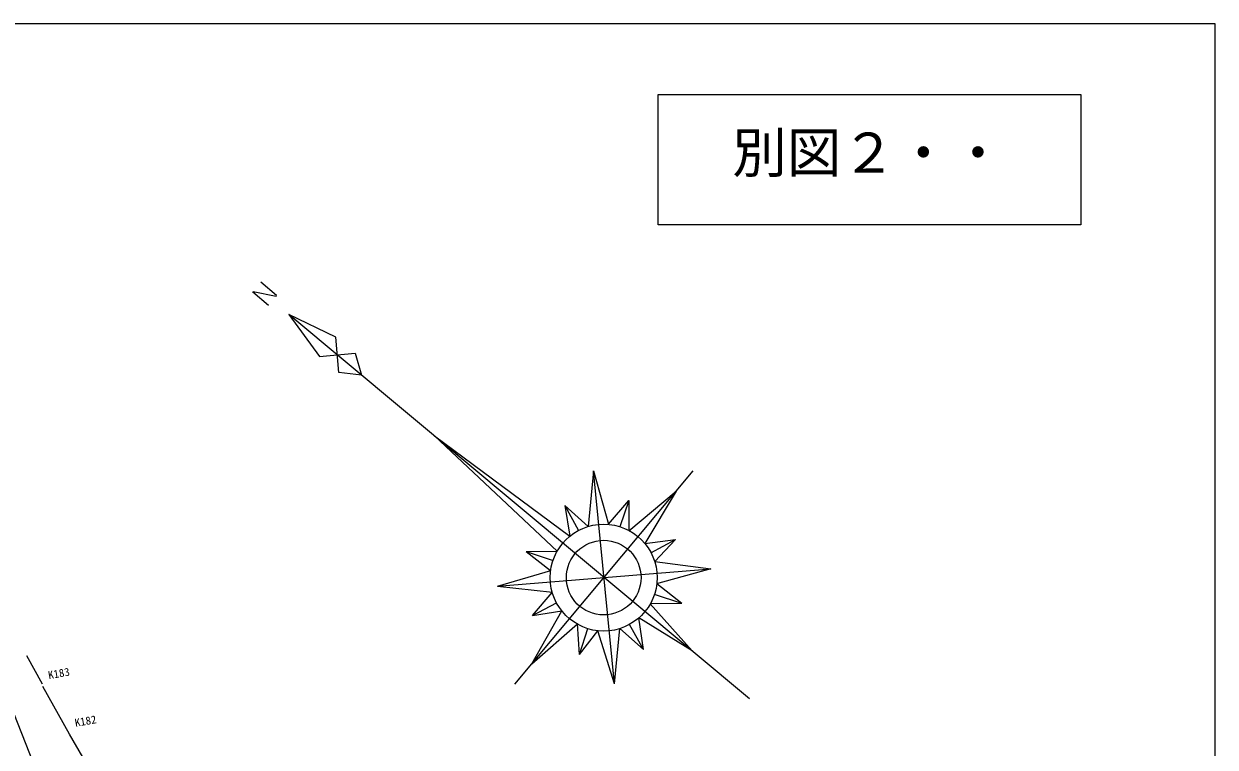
# Model space of a CAD drawing. Units: millimetres, scale not verified. Extents: x -200250 to 200250, y -138500 to 140234.
# Drawn here: x 91125 to 200250, y 73940 to 140234 of the extents above; entities that cross this region are included whole.
import ezdxf
from ezdxf.enums import TextEntityAlignment as Align

# ---------------------------------------------------------------- set-up
doc = ezdxf.new("R2010")
doc.units = ezdxf.units.MM
doc.header["$LTSCALE"] = 500
for name, color, linetype in [('0-0_現況', 4, 'Continuous'), ('1-0_現況', 4, 'Continuous'), ('1-8_公園図ﾖﾘ', 4, 'Continuous'), ('8-0_計画管', 94, 'Continuous')]:
    doc.layers.add(name, color=color, linetype=linetype)
doc.layers.add('1-3_現況4', color=7, linetype='Continuous', lineweight=9)
doc.styles.add('ＭＳ ゴシック', font='')
doc.styles.get('ＭＳ ゴシック').set_extended_font_data('MS Gothic')

msp = doc.modelspace()

# ---------------------------------------------------------------- linework, layer by layer
at = {"layer": '0-0_現況', "color": 5}
msp.add_lwpolyline([(200250, -138500), (200250, 140233.6), (-200250, 140233.6), (-200250, -138500)], close=True, dxfattribs=at)
at = {"layer": '1-0_現況'}
for p, q in [((112102.7, 115641.6), (112145.5, 115693.3)), ((112145.5, 115693.3), (114238.3, 115271.5)), ((114284.3, 115341.8), (112844.7, 116544.9)), ((113543.9, 114426.4), (112102.7, 115641.6)), ((114238.3, 115271.5), (114284.3, 115341.8)), ((157601.7, 78362.3), (115400.5, 113607.3)), ((119697.2, 111528), (115400.5, 113607.3)), ((115400.5, 113607.3), (118213.2, 109751.2)), ((119990.6, 108266.8), (119697.2, 111528)), ((118213.2, 109751.2), (121474.6, 110043.9)), ((121474.6, 110043.9), (122064.4, 108042.3)), ((122064.4, 108042.3), (119990.6, 108266.8)), ((128728.2, 102477.4), (139980.5, 91900.1)), ((128728.2, 102477.4), (141128.4, 93264.3)), ((136113.5, 79719.5), (152437.8, 99265.1)), ((143310.1, 99251.8), (142815.4, 94167.4)), ((145242.8, 79732.9), (143310.1, 99251.8)), ((143310.1, 99251.8), (144673.6, 94375.6)), ((146554, 93773.6), (150882.4, 97403.1)), ((150882.4, 97403.1), (148009.5, 92594)), ((140667, 96087.6), (141921.2, 93795.9)), ((140667, 96087.6), (141128.4, 93264.3)), ((140667, 96087.6), (142815.4, 94167.4)), ((144673.6, 94375.6), (146531.8, 96560.6)), ((146531.8, 96560.6), (145721.6, 94135.5)), ((146531.8, 96560.6), (146554, 93773.6)), ((148009.5, 92594), (150828.5, 92971.9)), ((148561.2, 91765.1), (150828.5, 92971.9)), ((150828.5, 92971.9), (148916.4, 90947.9)), ((137142.5, 91868.6), (139980.5, 91900.1)), ((137142.5, 91868.6), (139370.1, 90144.4)), ((137142.5, 91868.6), (139596.8, 91041.7)), ((148916.4, 90947.9), (154051.8, 90280.5)), ((134499.5, 88704.2), (154051.8, 90280.5)), ((134499.5, 88704.2), (139384.4, 90139.5)), ((154051.8, 90280.5), (149082.9, 88900.5)), ((134499.5, 88704.2), (139544.5, 88139.9)), ((151408.8, 87116.2), (149094, 88914.7)), ((137722.8, 86012.8), (139523.9, 88117.3)), ((151408.8, 87116.2), (148883.1, 87942.1)), ((137668.9, 81581.6), (140392.7, 86445.6)), ((137722.8, 86012.8), (139909.1, 87171.5)), ((137722.8, 86012.8), (140392.7, 86445.6)), ((151408.8, 87116.2), (148508.9, 87081.9)), ((152331.5, 82763.7), (148508.9, 87081.9)), ((137668.9, 81581.6), (141838.7, 85233.6)), ((142019.5, 82424.3), (141838.7, 85233.6)), ((147884.2, 82897.1), (146604.7, 85188.3)), ((147884.2, 82897.1), (147451.4, 85779.6)), ((152331.5, 82763.7), (147451.4, 85779.6)), ((142019.5, 82424.3), (142780.5, 84802.5)), ((142019.5, 82424.3), (143695.3, 84610.4)), ((145242.8, 79732.9), (143695.3, 84610.4)), ((145242.8, 79732.9), (145724.8, 84810.5)), ((147884.2, 82897.1), (145724.8, 84810.5)), ((88116.2, 82302.8), (93784.2, 67920.3)), ((92841.9, 79712.6), (91402.9, 82302.8))]:
    msp.add_line(p, q, dxfattribs=at)
for radius in [4899.6, 3418.4]:
    msp.add_circle((144239.2, 89479.6), radius, dxfattribs=at)
at = {"layer": '1-3_現況4'}
for p, q in [((112102.7, 115641.6), (112145.5, 115693.3)), ((112145.5, 115693.3), (114238.4, 115271.5)), ((114284.4, 115341.8), (112844.7, 116544.9)), ((113544, 114426.4), (112102.7, 115641.6)), ((114238.4, 115271.5), (114284.4, 115341.8)), ((119697.3, 111528), (115400.6, 113607.3)), ((115400.6, 113607.3), (118213.2, 109751.2)), ((157601.8, 78362.3), (115400.6, 113607.3)), ((119990.6, 108266.8), (119697.3, 111528)), ((118213.2, 109751.2), (121474.6, 110043.9)), ((128728.3, 102477.4), (139980.6, 91900.1)), ((128728.3, 102477.4), (141128.5, 93264.3)), ((136113.5, 79719.5), (152437.8, 99265.1)), ((143310.1, 99251.8), (142815.5, 94167.4)), ((145242.9, 79732.9), (143310.1, 99251.8)), ((143310.1, 99251.8), (144673.6, 94375.6)), ((146554, 93773.6), (150882.5, 97403.1)), ((150882.5, 97403.1), (148009.6, 92594)), ((140667.1, 96087.6), (141128.5, 93264.3)), ((140667.1, 96087.6), (142815.5, 94167.4)), ((140667.1, 96087.6), (141921.2, 93795.9)), ((144673.6, 94375.6), (146531.9, 96560.6)), ((146531.9, 96560.6), (145721.7, 94135.5)), ((146531.9, 96560.6), (146554, 93773.6)), ((148009.6, 92594), (150828.6, 92971.9)), ((148561.3, 91765.1), (150828.6, 92971.9)), ((150828.6, 92971.9), (148916.4, 90947.9)), ((137142.5, 91868.6), (139980.6, 91900.1)), ((137142.5, 91868.6), (139370.1, 90144.4)), ((137142.5, 91868.6), (139596.9, 91041.7)), ((148916.4, 90947.9), (154051.9, 90280.5)), ((134499.5, 88704.2), (154051.9, 90280.5)), ((134499.5, 88704.2), (139384.4, 90139.5)), ((154051.9, 90280.5), (149082.9, 88900.5)), ((134499.5, 88704.2), (139544.5, 88139.9)), ((151408.8, 87116.2), (149094, 88914.7)), ((137722.8, 86012.8), (139524, 88117.3)), ((151408.8, 87116.2), (148883.1, 87942.1)), ((137668.9, 81581.6), (140392.8, 86445.6)), ((137722.8, 86012.8), (139909.2, 87171.5)), ((137722.8, 86012.8), (140392.8, 86445.6)), ((151408.8, 87116.2), (148509, 87081.9)), ((152331.6, 82763.7), (148509, 87081.9)), ((137668.9, 81581.6), (141838.8, 85233.6)), ((142019.5, 82424.3), (141838.8, 85233.6)), ((147884.3, 82897.1), (146604.8, 85188.3)), ((152331.6, 82763.7), (147451.4, 85779.6)), ((147884.3, 82897.1), (147451.4, 85779.6)), ((142019.5, 82424.3), (142780.6, 84802.5)), ((142019.5, 82424.3), (143695.4, 84610.4)), ((145242.9, 79732.9), (143695.4, 84610.4)), ((145242.9, 79732.9), (145724.9, 84810.5)), ((147884.3, 82897.1), (145724.9, 84810.5)), ((92842, 79712.6), (91403, 82302.8)), ((95314.9, 75142.9), (92863.9, 79502.6)), ((97824.3, 70819), (95314.9, 75142.9))]:
    msp.add_line(p, q, dxfattribs=at)
msp.add_lwpolyline([(121474.6, 110043.9), (122064.4, 108042.3), (119990.6, 108266.8)], dxfattribs=at)
for radius in [4899.6, 3418.4]:
    msp.add_circle((144239.2, 89479.6), radius, dxfattribs=at)
at = {"layer": '1-8_公園図ﾖﾘ'}
msp.add_line((95314.8, 75142.9), (92863.8, 79502.6), dxfattribs=at)
at = {"layer": '8-0_計画管', "color": 4}
msp.add_lwpolyline([(149242.8, 133767.1), (187958, 133767.1), (187958, 121800.6), (149242.8, 121800.6)], close=True, dxfattribs=at)

# ---------------------------------------------------------------- texts
at = {"layer": '1-0_現況', "color": 7, "style": 'ＭＳ ゴシック'}
for s, p in [('K183', (93460.5, 79948)), ('K182', (95899.8, 75581.4))]:
    msp.add_text(s, height=733.1, rotation=10.128, dxfattribs=at).set_placement(p, align=Align.BOTTOM_LEFT)
at = {"layer": '1-3_現況4', "style": 'ＭＳ ゴシック'}
for s, p in [('K183', (93460.5, 79948)), ('K182', (95899.8, 75581.4))]:
    msp.add_text(s, height=733.1, rotation=10.128, dxfattribs=at).set_placement(p, align=Align.BOTTOM_LEFT)
at = {"layer": '8-0_計画管', "color": 7, "style": 'ＭＳ ゴシック'}
msp.add_text('別図２・・', height=3666, dxfattribs=at).set_placement((156017.9, 125496.1), align=Align.BOTTOM_LEFT)

doc.saveas('drawing.dxf')
